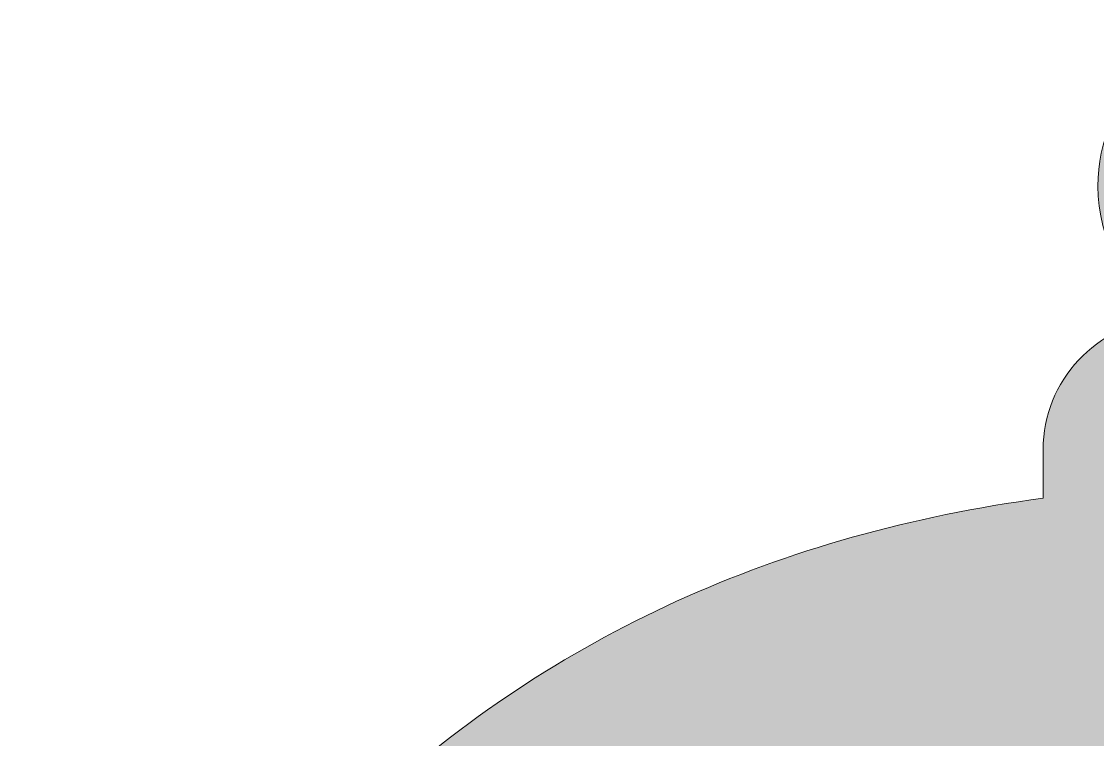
# Model space of a CAD drawing. Header units: millimetres. Extents: x 34 to 236, y -119 to -9.
# Drawn here: x 147.56 to 190.52, y -37.63 to -8.95 of the extents above; entities that cross this region are included whole.
import ezdxf

# ---------------------------------------------------------------- set-up
doc = ezdxf.new("R2010")
doc.units = ezdxf.units.MM
doc.header["$MEASUREMENT"] = 0
doc.layers.add('Layer 1', color=7, linetype='Continuous')

msp = doc.modelspace()

# ---------------------------------------------------------------- hatches: boundary and pattern name
at = {"layer": 'Layer 1'}
h = msp.add_hatch(color=2, dxfattribs=at)
h.dxf.hatch_style = 2
edge = h.paths.add_edge_path()
edge.add_spline(control_points=[(197.497, -92.512), (191.491, -92.512), (186.833, -90.51), (183.526, -86.507), (180.218, -82.504), (178.565, -77.807), (178.565, -72.416), (178.565, -67.026), (180.218, -62.368), (183.526, -58.444), (186.833, -54.52), (191.491, -52.557), (197.497, -52.557), (204.808, -52.557), (211.706, -56.41), (218.192, -64.114), (218.192, -64.114), (235.688, -44.397), (235.688, -44.397), (229.638, -38.435), (223.251, -34.115), (216.527, -31.439), (212.908, -29.998), (209.363, -28.949), (205.889, -28.284), (205.889, -28.284), (205.889, -26.056), (205.889, -26.056), (205.889, -23.296), (203.734, -21.019), (201.025, -20.813), (202.642, -19.614), (203.696, -17.697), (203.696, -15.529), (203.696, -11.896), (200.75, -8.95), (197.116, -8.95), (193.483, -8.95), (190.537, -11.896), (190.537, -15.529), (190.537, -17.697), (191.59, -19.614), (193.208, -20.813), (190.499, -21.019), (188.344, -23.296), (188.344, -26.056), (188.344, -26.056), (188.344, -27.991), (188.344, -27.991), (177.785, -29.407), (168.834, -33.484), (161.493, -40.226), (152.201, -48.762), (147.555, -59.623), (147.555, -72.811), (147.555, -86.334), (152.114, -97.405), (161.232, -106.023), (170.35, -114.642), (181.916, -118.95), (195.93, -118.95), (203.764, -118.95), (211.108, -117.231), (217.963, -113.794), (224.818, -110.356), (230.726, -105.894), (235.688, -100.411), (235.688, -100.411), (218.192, -82.809), (218.192, -82.809), (211.358, -89.278), (204.46, -92.512), (197.497, -92.512)], knot_values=[0, 0, 0, 0, 1, 1, 1, 2, 2, 2, 3, 3, 3, 4, 4, 4, 5, 5, 5, 6, 6, 6, 7, 7, 7, 8, 8, 8, 9, 9, 9, 10, 10, 10, 11, 11, 11, 12, 12, 12, 13, 13, 13, 14, 14, 14, 15, 15, 15, 16, 16, 16, 17, 17, 17, 18, 18, 18, 19, 19, 19, 20, 20, 20, 21, 21, 21, 22, 22, 22, 23, 23, 23, 24, 24, 24, 24], degree=3, periodic=1)
edge = h.paths.add_edge_path()
edge.add_spline(control_points=[(193.024, -15.529), (193.024, -13.273), (194.86, -11.437), (197.116, -11.437), (199.373, -11.437), (201.209, -13.273), (201.209, -15.529), (201.209, -17.786), (199.373, -19.622), (197.116, -19.622), (194.86, -19.622), (193.024, -17.786), (193.024, -15.529)], knot_values=[0, 0, 0, 0, 1, 1, 1, 2, 2, 2, 3, 3, 3, 4, 4, 4, 4], degree=3, periodic=1)

# ---------------------------------------------------------------- linework, layer by layer
at = {"layer": 'Layer 1', "lineweight": 0}
msp.add_open_spline([(197.497, -92.512), (191.491, -92.512), (186.833, -90.51), (183.526, -86.507), (180.218, -82.504), (178.565, -77.807), (178.565, -72.416), (178.565, -67.026), (180.218, -62.368), (183.526, -58.444), (186.833, -54.52), (191.491, -52.557), (197.497, -52.557), (204.808, -52.557), (211.706, -56.41), (218.192, -64.114), (218.192, -64.114), (235.688, -44.397), (235.688, -44.397), (229.638, -38.435), (223.251, -34.115), (216.527, -31.439), (212.908, -29.998), (209.363, -28.949), (205.889, -28.284), (205.889, -28.284), (205.889, -26.056), (205.889, -26.056), (205.889, -23.296), (203.734, -21.019), (201.025, -20.813), (202.642, -19.614), (203.696, -17.697), (203.696, -15.529), (203.696, -11.896), (200.75, -8.95), (197.116, -8.95), (193.483, -8.95), (190.537, -11.896), (190.537, -15.529), (190.537, -17.697), (191.59, -19.614), (193.208, -20.813), (190.499, -21.019), (188.344, -23.296), (188.344, -26.056), (188.344, -26.056), (188.344, -27.991), (188.344, -27.991), (177.785, -29.407), (168.834, -33.484), (161.493, -40.226), (152.201, -48.762), (147.555, -59.623), (147.555, -72.811), (147.555, -86.334), (152.114, -97.405), (161.232, -106.023), (170.35, -114.642), (181.916, -118.95), (195.93, -118.95), (203.764, -118.95), (211.108, -117.231), (217.963, -113.794), (224.818, -110.356), (230.726, -105.894), (235.688, -100.411), (235.688, -100.411), (218.192, -82.809), (218.192, -82.809), (211.358, -89.278), (204.46, -92.512), (197.497, -92.512)], degree=3, knots=[0, 0, 0, 0, 1, 1, 1, 2, 2, 2, 3, 3, 3, 4, 4, 4, 5, 5, 5, 6, 6, 6, 7, 7, 7, 8, 8, 8, 9, 9, 9, 10, 10, 10, 11, 11, 11, 12, 12, 12, 13, 13, 13, 14, 14, 14, 15, 15, 15, 16, 16, 16, 17, 17, 17, 18, 18, 18, 19, 19, 19, 20, 20, 20, 21, 21, 21, 22, 22, 22, 23, 23, 23, 24, 24, 24, 24], dxfattribs=at)

doc.saveas('drawing.dxf')
